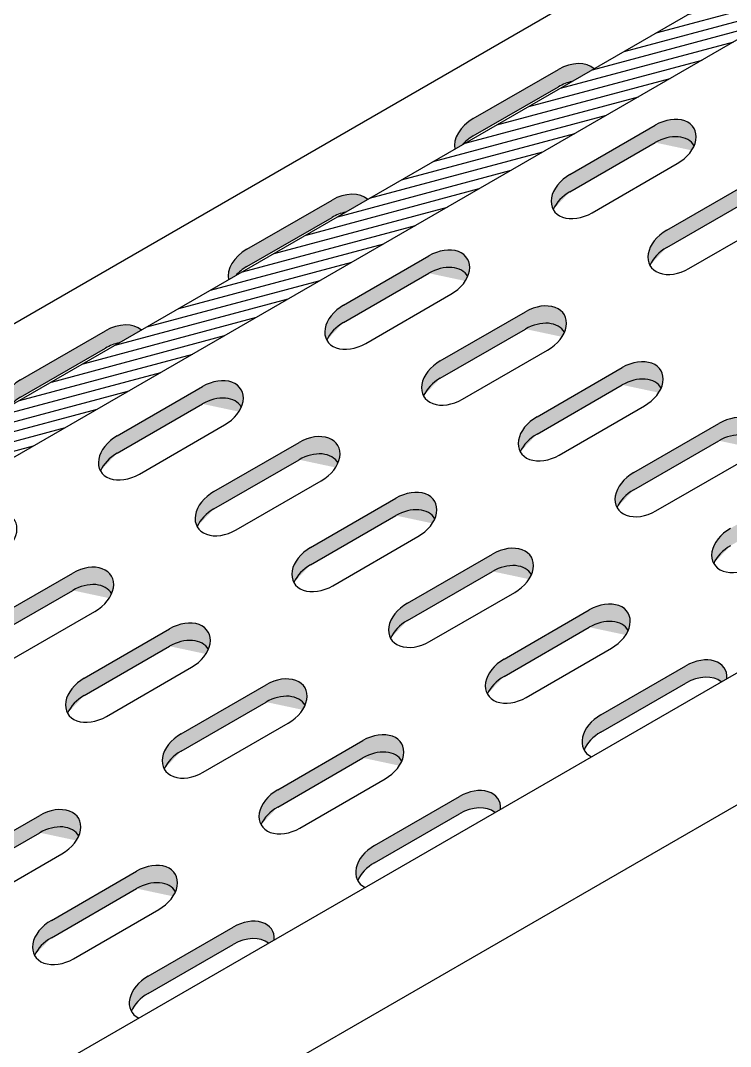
# Model space of a CAD drawing. Header units: millimetres. Extents: x 73539 to 164333, y 19300 to 40000.
# Drawn here: x 124421 to 125606, y 32469 to 34182 of the extents above; entities that cross this region are included whole.
import ezdxf

# ---------------------------------------------------------------- set-up
doc = ezdxf.new("R2010")
doc.units = ezdxf.units.MM

msp = doc.modelspace()

# ---------------------------------------------------------------- hatches: boundary and pattern name
h = msp.add_hatch()
h.set_pattern_fill('ANSI31', color=250, scale=5, angle=330, style=0)
h.set_pattern_definition([(15, (61424.906, -1722.277), (-4.1087523, 15.3340725), [])])
edge = h.paths.add_edge_path()
edge.add_ellipse((127837.2, 35476.5), major_axis=(-19.4, 33.6), ratio=0.56561, start_angle=180, end_angle=360)
edge.add_line((127817.9, 35510), (118959.2, 30395.5))
edge.add_ellipse((118966.4, 30354.9), major_axis=(-23, 39.9), ratio=0.56561, start_angle=212.6369, end_angle=327.3631, ccw=False)
edge.add_line((119000.8, 30330), (127856.6, 35442.9))
h = msp.add_hatch(color=250)
h.dxf.hatch_style = 1
h.paths.add_polyline_path([(125340.8, 34079.9), (125378.1, 34101.5), (125378, 34101.6), (125376.9, 34102.5), (125375.8, 34103.3), (125374.7, 34104.1), (125373.4, 34104.9), (125372.2, 34105.6), (125370.9, 34106.2), (125369.5, 34106.8), (125368.1, 34107.4), (125366.7, 34107.9), (125365.2, 34108.3), (125363.7, 34108.7), (125362.1, 34109.1), (125360.6, 34109.4), (125359, 34109.6), (125357.3, 34109.8), (125355.6, 34109.9), (125353.9, 34110), (125352.2, 34110), (125350.5, 34110), (125348.7, 34109.9), (125347, 34109.7), (125345.2, 34109.5), (125343.4, 34109.3), (125341.6, 34109), (125339.8, 34108.6), (125338, 34108.2), (125336.2, 34107.7), (125334.4, 34107.2), (125332.5, 34106.6), (125330.7, 34106), (125328.9, 34105.3), (125327.2, 34104.6), (125325.4, 34103.8), (125323.6, 34103), (125321.9, 34102.1), (125320.2, 34101.2), (125318.5, 34100.3), (125176.4, 34018.2), (125175.3, 34017.6), (125174.1, 34016.9), (125173, 34016.2), (125171.9, 34015.5), (125170.9, 34014.7), (125169.8, 34014), (125168.8, 34013.2), (125167.7, 34012.4), (125166.7, 34011.6), (125165.7, 34010.8), (125164.7, 34010), (125163.8, 34009.1), (125162.8, 34008.3), (125161.9, 34007.4), (125161, 34006.5), (125160.1, 34005.6), (125159.2, 34004.7), (125158.4, 34003.8), (125157.6, 34002.8), (125156.8, 34001.9), (125156, 34001), (125155.2, 34000), (125154.5, 33999), (125153.8, 33998.1), (125153.1, 33997.1), (125152.4, 33996.1), (125151.8, 33995.1), (125151.2, 33994.1), (125150.6, 33993.1), (125150.1, 33992.1), (125149.6, 33991.1), (125149.1, 33990), (125148.6, 33989), (125148.1, 33988), (125147.7, 33987), (125147.3, 33986), (125147, 33984.9), (125146.6, 33983.9), (125146.3, 33982.9), (125146.1, 33981.9), (125145.8, 33980.9), (125145.6, 33979.9), (125145.4, 33978.9), (125145.3, 33977.9), (125145.1, 33976.9), (125145, 33975.9), (125145, 33974.9), (125144.9, 33973.9), (125144.9, 33972.9), (125144.9, 33972), (125145, 33971), (125145.1, 33970.1), (125145.2, 33969.1), (125145.3, 33968.2), (125145.5, 33967.3), (125145.5, 33967.2), (125157.8, 33974.3), (125158.1, 33974.6), (125158.5, 33975.1), (125159, 33975.6), (125159.4, 33976), (125159.9, 33976.5), (125160.3, 33977), (125160.8, 33977.5), (125161.3, 33977.9), (125161.8, 33978.4), (125162.2, 33978.9), (125162.7, 33979.3), (125163.2, 33979.8), (125163.7, 33980.2), (125164.2, 33980.7), (125164.7, 33981.1), (125165.2, 33981.5), (125165.8, 33982), (125166.3, 33982.4), (125166.8, 33982.8), (125167.3, 33983.2), (125167.9, 33983.7), (125168.4, 33984.1), (125169, 33984.5), (125169.5, 33984.9), (125170.1, 33985.3), (125170.6, 33985.7), (125171.2, 33986.1), (125171.7, 33986.5), (125172.3, 33986.8), (125172.9, 33987.2), (125173.5, 33987.6), (125174, 33988), (125174.6, 33988.3), (125175.2, 33988.7), (125175.8, 33989), (125176.4, 33989.4), (125318.5, 34071.4), (125319.6, 34072.1), (125320.8, 34072.7), (125322, 34073.3), (125323.1, 34073.9), (125324.3, 34074.5), (125325.5, 34075), (125326.7, 34075.5), (125327.9, 34076), (125329.1, 34076.5), (125330.4, 34077), (125331.6, 34077.4), (125332.8, 34077.8), (125334, 34078.2), (125335.3, 34078.6), (125336.5, 34078.9), (125337.7, 34079.2), (125339, 34079.5), (125340.2, 34079.8)])
h = msp.add_hatch(color=250)
h.dxf.hatch_style = 1
edge = h.paths.add_edge_path()
edge.add_ellipse((125498.4, 33946.2), major_axis=(-46.4, -26.8), ratio=0.689985, start_angle=179.6182, end_angle=270, ccw=False)
edge.add_ellipse((125498.4, 33975.1), major_axis=(-46.4, -26.8), ratio=0.689985, start_angle=136.9407, end_angle=270)
edge.add_line((125479.9, 34007.1), (125337.8, 33925.1))
edge.add_ellipse((125356.3, 33893), major_axis=(-46.4, -26.8), ratio=0.689985, start_angle=270, end_angle=359.6182)
edge.add_ellipse((125356.3, 33864.2), major_axis=(-46.4, -26.8), ratio=0.689985, start_angle=270, end_angle=316.9407, ccw=False)
edge.add_line((125337.8, 33896.2), (125479.9, 33978.2))
h = msp.add_hatch(color=250)
h.dxf.hatch_style = 1
edge = h.paths.add_edge_path()
edge.add_ellipse((125659.8, 33853), major_axis=(-46.4, -26.8), ratio=0.689985, start_angle=179.6182, end_angle=270, ccw=False)
edge.add_ellipse((125659.8, 33881.9), major_axis=(-46.4, -26.8), ratio=0.689985, start_angle=136.9407, end_angle=270)
edge.add_line((125641.3, 33913.9), (125499.2, 33831.9))
edge.add_ellipse((125517.7, 33799.8), major_axis=(-46.4, -26.8), ratio=0.689985, start_angle=270, end_angle=359.6182)
edge.add_ellipse((125517.7, 33771), major_axis=(-46.4, -26.8), ratio=0.689985, start_angle=270, end_angle=316.9407, ccw=False)
edge.add_line((125499.2, 33803), (125641.3, 33885))
h = msp.add_hatch(color=250)
h.dxf.hatch_style = 1
h.paths.add_polyline_path([(124963.1, 33861.8), (125000.4, 33883.4), (125000.2, 33883.5), (124999.2, 33884.4), (124998, 33885.2), (124996.9, 33886), (124995.7, 33886.8), (124994.4, 33887.5), (124993.1, 33888.1), (124991.7, 33888.7), (124990.3, 33889.3), (124988.9, 33889.8), (124987.4, 33890.2), (124985.9, 33890.6), (124984.4, 33891), (124982.8, 33891.3), (124981.2, 33891.5), (124979.5, 33891.7), (124977.9, 33891.8), (124976.2, 33891.9), (124974.5, 33891.9), (124972.7, 33891.9), (124971, 33891.8), (124969.2, 33891.6), (124967.4, 33891.4), (124965.6, 33891.2), (124963.8, 33890.8), (124962, 33890.5), (124960.2, 33890.1), (124958.4, 33889.6), (124956.6, 33889.1), (124954.8, 33888.5), (124953, 33887.9), (124951.2, 33887.2), (124949.4, 33886.5), (124947.6, 33885.7), (124945.9, 33884.9), (124944.1, 33884), (124942.4, 33883.1), (124940.7, 33882.2), (124798.6, 33800.1), (124797.5, 33799.5), (124796.4, 33798.8), (124795.3, 33798.1), (124794.2, 33797.4), (124793.1, 33796.6), (124792, 33795.9), (124791, 33795.1), (124789.9, 33794.3), (124788.9, 33793.5), (124787.9, 33792.7), (124786.9, 33791.9), (124786, 33791), (124785, 33790.2), (124784.1, 33789.3), (124783.2, 33788.4), (124782.3, 33787.5), (124781.5, 33786.6), (124780.6, 33785.7), (124779.8, 33784.7), (124779, 33783.8), (124778.2, 33782.8), (124777.5, 33781.9), (124776.7, 33780.9), (124776, 33779.9), (124775.3, 33779), (124774.7, 33778), (124774, 33777), (124773.4, 33776), (124772.9, 33775), (124772.3, 33774), (124771.8, 33773), (124771.3, 33771.9), (124770.8, 33770.9), (124770.4, 33769.9), (124769.9, 33768.9), (124769.6, 33767.9), (124769.2, 33766.8), (124768.9, 33765.8), (124768.6, 33764.8), (124768.3, 33763.8), (124768, 33762.8), (124767.8, 33761.8), (124767.6, 33760.8), (124767.5, 33759.8), (124767.4, 33758.8), (124767.3, 33757.8), (124767.2, 33756.8), (124767.2, 33755.8), (124767.1, 33754.8), (124767.2, 33753.9), (124767.2, 33752.9), (124767.3, 33752), (124767.4, 33751), (124767.6, 33750.1), (124767.7, 33749.2), (124767.7, 33749.1), (124780, 33756.2), (124780.3, 33756.5), (124780.8, 33757), (124781.2, 33757.5), (124781.7, 33757.9), (124782.1, 33758.4), (124782.6, 33758.9), (124783, 33759.4), (124783.5, 33759.8), (124784, 33760.3), (124784.5, 33760.7), (124785, 33761.2), (124785.4, 33761.7), (124785.9, 33762.1), (124786.4, 33762.6), (124786.9, 33763), (124787.5, 33763.4), (124788, 33763.9), (124788.5, 33764.3), (124789, 33764.7), (124789.6, 33765.1), (124790.1, 33765.6), (124790.6, 33766), (124791.2, 33766.4), (124791.7, 33766.8), (124792.3, 33767.2), (124792.8, 33767.6), (124793.4, 33768), (124794, 33768.4), (124794.5, 33768.7), (124795.1, 33769.1), (124795.7, 33769.5), (124796.3, 33769.8), (124796.8, 33770.2), (124797.4, 33770.6), (124798, 33770.9), (124798.6, 33771.3), (124940.7, 33853.3), (124941.9, 33853.9), (124943, 33854.6), (124944.2, 33855.2), (124945.4, 33855.8), (124946.6, 33856.4), (124947.8, 33856.9), (124949, 33857.4), (124950.2, 33857.9), (124951.4, 33858.4), (124952.6, 33858.9), (124953.8, 33859.3), (124955, 33859.7), (124956.3, 33860.1), (124957.5, 33860.5), (124958.7, 33860.8), (124960, 33861.1), (124961.2, 33861.4), (124962.4, 33861.7)])
h = msp.add_hatch(color=250)
h.dxf.hatch_style = 1
edge = h.paths.add_edge_path()
edge.add_ellipse((125120.6, 33728.1), major_axis=(-46.4, -26.8), ratio=0.689985, start_angle=179.6182, end_angle=270, ccw=False)
edge.add_ellipse((125120.6, 33757), major_axis=(-46.4, -26.8), ratio=0.689985, start_angle=136.9407, end_angle=270)
edge.add_line((125102.1, 33789), (124960, 33706.9))
edge.add_ellipse((124978.5, 33674.9), major_axis=(-46.4, -26.8), ratio=0.689985, start_angle=270, end_angle=359.6182)
edge.add_ellipse((124978.5, 33646.1), major_axis=(-46.4, -26.8), ratio=0.689985, start_angle=270, end_angle=316.9407, ccw=False)
edge.add_line((124960, 33678.1), (125102.1, 33760.1))
h = msp.add_hatch(color=250)
h.dxf.hatch_style = 1
edge = h.paths.add_edge_path()
edge.add_ellipse((125282, 33634.9), major_axis=(-46.4, -26.8), ratio=0.689985, start_angle=179.6182, end_angle=270, ccw=False)
edge.add_ellipse((125282, 33663.8), major_axis=(-46.4, -26.8), ratio=0.689985, start_angle=136.9407, end_angle=270)
edge.add_line((125263.5, 33695.8), (125121.4, 33613.8))
edge.add_ellipse((125139.9, 33581.7), major_axis=(-46.4, -26.8), ratio=0.689985, start_angle=270, end_angle=359.6182)
edge.add_ellipse((125139.9, 33552.9), major_axis=(-46.4, -26.8), ratio=0.689985, start_angle=270, end_angle=316.9407, ccw=False)
edge.add_line((125121.4, 33584.9), (125263.5, 33666.9))
h = msp.add_hatch(color=250)
h.dxf.hatch_style = 1
h.paths.add_polyline_path([(124585.3, 33643.7), (124622.6, 33665.3), (124622.4, 33665.4), (124621.4, 33666.3), (124620.3, 33667.1), (124619.1, 33667.9), (124617.9, 33668.7), (124616.6, 33669.4), (124615.3, 33670), (124614, 33670.6), (124612.6, 33671.2), (124611.1, 33671.7), (124609.7, 33672.1), (124608.1, 33672.5), (124606.6, 33672.9), (124605, 33673.2), (124603.4, 33673.4), (124601.8, 33673.6), (124600.1, 33673.7), (124598.4, 33673.8), (124596.7, 33673.8), (124594.9, 33673.8), (124593.2, 33673.7), (124591.4, 33673.5), (124589.6, 33673.3), (124587.8, 33673), (124586, 33672.7), (124584.2, 33672.4), (124582.4, 33672), (124580.6, 33671.5), (124578.8, 33671), (124577, 33670.4), (124575.2, 33669.8), (124573.4, 33669.1), (124571.6, 33668.4), (124569.8, 33667.6), (124568.1, 33666.8), (124566.3, 33665.9), (124564.6, 33665), (124562.9, 33664.1), (124420.8, 33582), (124419.7, 33581.4), (124418.6, 33580.7), (124417.5, 33580), (124416.4, 33579.2), (124415.3, 33578.5), (124414.3, 33577.8), (124413.2, 33577), (124412.2, 33576.2), (124411.2, 33575.4), (124410.2, 33574.6), (124409.2, 33573.8), (124408.2, 33572.9), (124407.3, 33572), (124406.3, 33571.2), (124405.4, 33570.3), (124404.5, 33569.4), (124403.7, 33568.5), (124402.8, 33567.6), (124402, 33566.6), (124401.2, 33565.7), (124400.4, 33564.7), (124399.7, 33563.8), (124398.9, 33562.8), (124398.2, 33561.8), (124397.6, 33560.9), (124396.9, 33559.9), (124396.3, 33558.9), (124395.7, 33557.9), (124395.1, 33556.9), (124394.5, 33555.9), (124394, 33554.8), (124393.5, 33553.8), (124393, 33552.8), (124392.6, 33551.8), (124392.2, 33550.8), (124391.8, 33549.8), (124391.4, 33548.7), (124391.1, 33547.7), (124390.8, 33546.7), (124390.5, 33545.7), (124390.3, 33544.7), (124390, 33543.7), (124389.9, 33542.6), (124389.7, 33541.6), (124389.6, 33540.6), (124389.5, 33539.7), (124389.4, 33538.7), (124389.4, 33537.7), (124389.4, 33536.7), (124389.4, 33535.8), (124389.4, 33534.8), (124389.5, 33533.9), (124389.6, 33532.9), (124389.8, 33532), (124389.9, 33531.1), (124390, 33531), (124402.3, 33538.1), (124402.6, 33538.4), (124403, 33538.9), (124403.4, 33539.3), (124403.9, 33539.8), (124404.3, 33540.3), (124404.8, 33540.8), (124405.3, 33541.2), (124405.7, 33541.7), (124406.2, 33542.2), (124406.7, 33542.6), (124407.2, 33543.1), (124407.7, 33543.5), (124408.2, 33544), (124408.7, 33544.4), (124409.2, 33544.9), (124409.7, 33545.3), (124410.2, 33545.8), (124410.7, 33546.2), (124411.3, 33546.6), (124411.8, 33547), (124412.3, 33547.4), (124412.9, 33547.9), (124413.4, 33548.3), (124414, 33548.7), (124414.5, 33549.1), (124415.1, 33549.5), (124415.6, 33549.9), (124416.2, 33550.2), (124416.8, 33550.6), (124417.3, 33551), (124417.9, 33551.4), (124418.5, 33551.7), (124419.1, 33552.1), (124419.7, 33552.5), (124420.2, 33552.8), (124420.8, 33553.2), (124562.9, 33635.2), (124564.1, 33635.8), (124565.2, 33636.5), (124566.4, 33637.1), (124567.6, 33637.7), (124568.8, 33638.2), (124570, 33638.8), (124571.2, 33639.3), (124572.4, 33639.8), (124573.6, 33640.3), (124574.8, 33640.8), (124576, 33641.2), (124577.3, 33641.6), (124578.5, 33642), (124579.7, 33642.4), (124581, 33642.7), (124582.2, 33643), (124583.4, 33643.3), (124584.6, 33643.6)])
h = msp.add_hatch(color=250)
h.dxf.hatch_style = 1
edge = h.paths.add_edge_path()
edge.add_ellipse((125443.4, 33541.7), major_axis=(-46.4, -26.8), ratio=0.689985, start_angle=179.6182, end_angle=270, ccw=False)
edge.add_ellipse((125443.4, 33570.6), major_axis=(-46.4, -26.8), ratio=0.689985, start_angle=136.9407, end_angle=270)
edge.add_line((125424.9, 33602.6), (125282.8, 33520.6))
edge.add_ellipse((125301.3, 33488.6), major_axis=(-46.4, -26.8), ratio=0.689985, start_angle=270, end_angle=359.6182)
edge.add_ellipse((125301.3, 33459.7), major_axis=(-46.4, -26.8), ratio=0.689985, start_angle=270, end_angle=316.9407, ccw=False)
edge.add_line((125282.8, 33491.7), (125424.9, 33573.7))
h = msp.add_hatch(color=250)
h.dxf.hatch_style = 1
edge = h.paths.add_edge_path()
edge.add_ellipse((124742.8, 33510), major_axis=(-46.4, -26.8), ratio=0.689985, start_angle=179.6182, end_angle=270, ccw=False)
edge.add_ellipse((124742.8, 33538.9), major_axis=(-46.4, -26.8), ratio=0.689985, start_angle=136.9407, end_angle=270)
edge.add_line((124724.3, 33570.9), (124582.2, 33488.8))
edge.add_ellipse((124600.7, 33456.8), major_axis=(-46.4, -26.8), ratio=0.689985, start_angle=270, end_angle=359.6182)
edge.add_ellipse((124600.7, 33427.9), major_axis=(-46.4, -26.8), ratio=0.689985, start_angle=270, end_angle=316.9407, ccw=False)
edge.add_line((124582.2, 33460), (124724.3, 33542))
h = msp.add_hatch(color=250)
h.dxf.hatch_style = 1
edge = h.paths.add_edge_path()
edge.add_ellipse((125604.8, 33448.5), major_axis=(-46.4, -26.8), ratio=0.689985, start_angle=179.6182, end_angle=270, ccw=False)
edge.add_ellipse((125604.8, 33477.4), major_axis=(-46.4, -26.8), ratio=0.689985, start_angle=136.9407, end_angle=270)
edge.add_line((125586.3, 33509.4), (125444.2, 33427.4))
edge.add_ellipse((125462.7, 33395.4), major_axis=(-46.4, -26.8), ratio=0.689985, start_angle=270, end_angle=359.6182)
edge.add_ellipse((125462.7, 33366.5), major_axis=(-46.4, -26.8), ratio=0.689985, start_angle=270, end_angle=316.9407, ccw=False)
edge.add_line((125444.2, 33398.5), (125586.3, 33480.6))
h = msp.add_hatch(color=250)
h.dxf.hatch_style = 1
edge = h.paths.add_edge_path()
edge.add_ellipse((124904.2, 33416.8), major_axis=(-46.4, -26.8), ratio=0.689985, start_angle=179.6182, end_angle=270, ccw=False)
edge.add_ellipse((124904.2, 33445.7), major_axis=(-46.4, -26.8), ratio=0.689985, start_angle=136.9407, end_angle=270)
edge.add_line((124885.7, 33477.7), (124743.6, 33395.6))
edge.add_ellipse((124762.1, 33363.6), major_axis=(-46.4, -26.8), ratio=0.689985, start_angle=270, end_angle=359.6182)
edge.add_ellipse((124762.1, 33334.8), major_axis=(-46.4, -26.8), ratio=0.689985, start_angle=270, end_angle=316.9407, ccw=False)
edge.add_line((124743.6, 33366.8), (124885.7, 33448.8))
h = msp.add_hatch(color=250)
h.dxf.hatch_style = 1
edge = h.paths.add_edge_path()
edge.add_ellipse((125766.2, 33355.4), major_axis=(-46.4, -26.8), ratio=0.689985, start_angle=179.6182, end_angle=270, ccw=False)
edge.add_ellipse((125766.2, 33384.2), major_axis=(-46.4, -26.8), ratio=0.689985, start_angle=136.9407, end_angle=270)
edge.add_line((125747.7, 33416.2), (125605.6, 33334.2))
edge.add_ellipse((125624.1, 33302.2), major_axis=(-46.4, -26.8), ratio=0.689985, start_angle=270, end_angle=359.6182)
edge.add_ellipse((125624.1, 33273.3), major_axis=(-46.4, -26.8), ratio=0.689985, start_angle=270, end_angle=316.9407, ccw=False)
edge.add_line((125605.6, 33305.3), (125747.7, 33387.4))
h = msp.add_hatch(color=250)
h.dxf.hatch_style = 1
edge = h.paths.add_edge_path()
edge.add_ellipse((125065.6, 33323.6), major_axis=(-46.4, -26.8), ratio=0.689985, start_angle=179.6182, end_angle=270, ccw=False)
edge.add_ellipse((125065.6, 33352.5), major_axis=(-46.4, -26.8), ratio=0.689985, start_angle=136.9407, end_angle=270)
edge.add_line((125047.1, 33384.5), (124905, 33302.5))
edge.add_ellipse((124923.5, 33270.4), major_axis=(-46.4, -26.8), ratio=0.689985, start_angle=270, end_angle=359.6182)
edge.add_ellipse((124923.5, 33241.6), major_axis=(-46.4, -26.8), ratio=0.689985, start_angle=270, end_angle=316.9407, ccw=False)
edge.add_line((124905, 33273.6), (125047.1, 33355.6))
h = msp.add_hatch(color=250)
h.dxf.hatch_style = 1
edge = h.paths.add_edge_path()
edge.add_ellipse((125227, 33230.4), major_axis=(-46.4, -26.8), ratio=0.689985, start_angle=179.6182, end_angle=270, ccw=False)
edge.add_ellipse((125227, 33259.3), major_axis=(-46.4, -26.8), ratio=0.689985, start_angle=136.9407, end_angle=270)
edge.add_line((125208.5, 33291.3), (125066.4, 33209.3))
edge.add_ellipse((125084.9, 33177.3), major_axis=(-46.4, -26.8), ratio=0.689985, start_angle=270, end_angle=359.6182)
edge.add_ellipse((125084.9, 33148.4), major_axis=(-46.4, -26.8), ratio=0.689985, start_angle=270, end_angle=316.9407, ccw=False)
edge.add_line((125066.4, 33180.4), (125208.5, 33262.5))
h = msp.add_hatch(color=250)
h.dxf.hatch_style = 1
edge = h.paths.add_edge_path()
edge.add_ellipse((124526.4, 33198.7), major_axis=(-46.4, -26.8), ratio=0.689985, start_angle=179.6182, end_angle=270, ccw=False)
edge.add_ellipse((124526.4, 33227.6), major_axis=(-46.4, -26.8), ratio=0.689985, start_angle=136.9407, end_angle=270)
edge.add_line((124508, 33259.6), (124365.9, 33177.5))
edge.add_ellipse((124384.4, 33145.5), major_axis=(-46.4, -26.8), ratio=0.689985, start_angle=270, end_angle=359.6182)
edge.add_ellipse((124384.4, 33116.7), major_axis=(-46.4, -26.8), ratio=0.689985, start_angle=270, end_angle=316.9407, ccw=False)
edge.add_line((124365.9, 33148.7), (124508, 33230.7))
h = msp.add_hatch(color=250)
h.dxf.hatch_style = 1
edge = h.paths.add_edge_path()
edge.add_ellipse((125388.4, 33137.2), major_axis=(-46.4, -26.8), ratio=0.689985, start_angle=179.6182, end_angle=270, ccw=False)
edge.add_ellipse((125388.4, 33166.1), major_axis=(-46.4, -26.8), ratio=0.689985, start_angle=136.9407, end_angle=270)
edge.add_line((125369.9, 33198.1), (125227.8, 33116.1))
edge.add_ellipse((125246.3, 33084.1), major_axis=(-46.4, -26.8), ratio=0.689985, start_angle=270, end_angle=359.6182)
edge.add_ellipse((125246.3, 33055.2), major_axis=(-46.4, -26.8), ratio=0.689985, start_angle=270, end_angle=316.9407, ccw=False)
edge.add_line((125227.8, 33087.2), (125369.9, 33169.3))
h = msp.add_hatch(color=250)
h.dxf.hatch_style = 1
edge = h.paths.add_edge_path()
edge.add_ellipse((124687.8, 33105.5), major_axis=(-46.4, -26.8), ratio=0.689985, start_angle=179.6182, end_angle=270, ccw=False)
edge.add_ellipse((124687.8, 33134.4), major_axis=(-46.4, -26.8), ratio=0.689985, start_angle=136.9407, end_angle=270)
edge.add_line((124669.4, 33166.4), (124527.3, 33084.4))
edge.add_ellipse((124545.8, 33052.3), major_axis=(-46.4, -26.8), ratio=0.689985, start_angle=270, end_angle=359.6182)
edge.add_ellipse((124545.8, 33023.5), major_axis=(-46.4, -26.8), ratio=0.689985, start_angle=270, end_angle=316.9407, ccw=False)
edge.add_line((124527.3, 33055.5), (124669.4, 33137.5))
h = msp.add_hatch(color=250)
h.dxf.hatch_style = 1
h.paths.add_polyline_path([(125590.1, 33078.1), (125599.7, 33083.6), (125599.7, 33084.1), (125599.8, 33085.6), (125599.8, 33087), (125599.7, 33088.4), (125599.5, 33089.8), (125599.3, 33091.2), (125599, 33092.6), (125598.7, 33093.9), (125598.3, 33095.2), (125597.8, 33096.4), (125597.3, 33097.7), (125596.7, 33098.9), (125596, 33100.1), (125595.3, 33101.2), (125594.5, 33102.3), (125593.7, 33103.3), (125592.8, 33104.4), (125591.9, 33105.3), (125590.8, 33106.3), (125589.8, 33107.2), (125588.7, 33108), (125587.5, 33108.8), (125586.3, 33109.6), (125585, 33110.3), (125583.7, 33110.9), (125582.4, 33111.5), (125581, 33112.1), (125579.5, 33112.6), (125578.1, 33113), (125576.5, 33113.4), (125575, 33113.8), (125573.4, 33114.1), (125571.8, 33114.3), (125570.2, 33114.5), (125568.5, 33114.6), (125566.8, 33114.7), (125565.1, 33114.7), (125563.3, 33114.6), (125561.6, 33114.6), (125559.8, 33114.4), (125558, 33114.2), (125556.2, 33113.9), (125554.4, 33113.6), (125552.6, 33113.3), (125550.8, 33112.8), (125549, 33112.4), (125547.2, 33111.9), (125545.4, 33111.3), (125543.6, 33110.7), (125541.8, 33110), (125540, 33109.3), (125538.2, 33108.5), (125536.5, 33107.7), (125534.7, 33106.8), (125533, 33105.9), (125531.3, 33105), (125389.2, 33022.9), (125388.1, 33022.2), (125387, 33021.6), (125385.9, 33020.9), (125384.8, 33020.1), (125383.7, 33019.4), (125382.7, 33018.7), (125381.6, 33017.9), (125380.6, 33017.1), (125379.6, 33016.3), (125378.6, 33015.5), (125377.6, 33014.6), (125376.6, 33013.8), (125375.7, 33012.9), (125374.7, 33012.1), (125373.8, 33011.2), (125372.9, 33010.3), (125372.1, 33009.4), (125371.2, 33008.5), (125370.4, 33007.5), (125369.6, 33006.6), (125368.8, 33005.6), (125368.1, 33004.7), (125367.3, 33003.7), (125366.6, 33002.7), (125366, 33001.7), (125365.3, 33000.8), (125364.7, 32999.8), (125364.1, 32998.8), (125363.5, 32997.8), (125362.9, 32996.8), (125362.4, 32995.7), (125361.9, 32994.7), (125361.4, 32993.7), (125361, 32992.7), (125360.6, 32991.7), (125360.2, 32990.6), (125359.8, 32989.6), (125359.5, 32988.6), (125359.2, 32987.6), (125358.9, 32986.6), (125358.7, 32985.6), (125358.4, 32984.5), (125358.3, 32983.5), (125358.1, 32982.5), (125358, 32981.5), (125357.9, 32980.6), (125357.8, 32979.6), (125357.8, 32978.6), (125357.8, 32977.6), (125357.8, 32976.7), (125357.8, 32975.7), (125357.9, 32974.8), (125358, 32973.8), (125358.2, 32972.9), (125358.3, 32972), (125358.5, 32971.1), (125358.8, 32970.2), (125359, 32969.3), (125359.3, 32968.4), (125359.6, 32967.6), (125360, 32966.7), (125360.4, 32965.9), (125360.8, 32965.1), (125361.2, 32964.3), (125361.4, 32964.8), (125361.7, 32965.4), (125361.9, 32965.9), (125362.2, 32966.4), (125362.5, 32967), (125362.7, 32967.5), (125363, 32968), (125363.3, 32968.6), (125363.6, 32969.1), (125363.9, 32969.6), (125364.2, 32970.1), (125364.5, 32970.7), (125364.8, 32971.2), (125365.2, 32971.7), (125365.5, 32972.2), (125365.9, 32972.7), (125366.2, 32973.3), (125366.6, 32973.8), (125366.9, 32974.3), (125367.3, 32974.8), (125367.7, 32975.3), (125368.1, 32975.8), (125368.5, 32976.3), (125368.9, 32976.8), (125369.3, 32977.3), (125369.7, 32977.8), (125370.1, 32978.3), (125370.5, 32978.8), (125371, 32979.3), (125371.4, 32979.8), (125371.8, 32980.2), (125372.3, 32980.7), (125372.7, 32981.2), (125373.2, 32981.7), (125373.7, 32982.1), (125374.1, 32982.6), (125374.6, 32983.1), (125375.1, 32983.5), (125375.6, 32984), (125376.1, 32984.4), (125376.6, 32984.9), (125377.1, 32985.3), (125377.6, 32985.8), (125378.1, 32986.2), (125378.6, 32986.6), (125379.1, 32987.1), (125379.7, 32987.5), (125380.2, 32987.9), (125380.7, 32988.3), (125381.3, 32988.8), (125381.8, 32989.2), (125382.4, 32989.6), (125382.9, 32990), (125383.5, 32990.4), (125384, 32990.8), (125384.6, 32991.1), (125385.2, 32991.5), (125385.7, 32991.9), (125386.3, 32992.3), (125386.9, 32992.6), (125387.5, 32993), (125388.1, 32993.3), (125388.6, 32993.7), (125389.2, 32994), (125531.3, 33076.1), (125532.5, 33076.7), (125533.6, 33077.4), (125534.8, 33078), (125536, 33078.6), (125537.2, 33079.1), (125538.4, 33079.7), (125539.6, 33080.2), (125540.8, 33080.7), (125542, 33081.2), (125543.2, 33081.7), (125544.4, 33082.1), (125545.7, 33082.5), (125546.9, 33082.9), (125548.1, 33083.3), (125549.4, 33083.6), (125550.6, 33083.9), (125551.8, 33084.2), (125553, 33084.5), (125554.3, 33084.7), (125555.5, 33085), (125556.7, 33085.1), (125557.9, 33085.3), (125559.2, 33085.5), (125560.4, 33085.6), (125561.6, 33085.7), (125562.8, 33085.8), (125563.9, 33085.8), (125565.1, 33085.8), (125566.3, 33085.8), (125567.4, 33085.8), (125568.6, 33085.7), (125569.7, 33085.6), (125570.8, 33085.5), (125572, 33085.4), (125573.1, 33085.2), (125574.1, 33085.1), (125575.2, 33084.9), (125576.3, 33084.6), (125577.3, 33084.4), (125578.3, 33084.1), (125579.3, 33083.8), (125580.3, 33083.4), (125581.3, 33083.1), (125582.2, 33082.7), (125583.1, 33082.3), (125584, 33081.9), (125584.9, 33081.4), (125585.8, 33081), (125586.6, 33080.5), (125587.5, 33080), (125588.3, 33079.4), (125589, 33078.9), (125589.8, 33078.3)])
h = msp.add_hatch(color=250)
h.dxf.hatch_style = 1
edge = h.paths.add_edge_path()
edge.add_ellipse((124849.2, 33012.3), major_axis=(-46.4, -26.8), ratio=0.689985, start_angle=179.6182, end_angle=270, ccw=False)
edge.add_ellipse((124849.2, 33041.2), major_axis=(-46.4, -26.8), ratio=0.689985, start_angle=136.9407, end_angle=270)
edge.add_line((124830.8, 33073.2), (124688.7, 32991.2))
edge.add_ellipse((124707.2, 32959.1), major_axis=(-46.4, -26.8), ratio=0.689985, start_angle=270, end_angle=359.6182)
edge.add_ellipse((124707.2, 32930.3), major_axis=(-46.4, -26.8), ratio=0.689985, start_angle=270, end_angle=316.9407, ccw=False)
edge.add_line((124688.7, 32962.3), (124830.8, 33044.3))
h = msp.add_hatch(color=250)
h.dxf.hatch_style = 1
edge = h.paths.add_edge_path()
edge.add_ellipse((125010.6, 32919.1), major_axis=(-46.4, -26.8), ratio=0.689985, start_angle=179.6182, end_angle=270, ccw=False)
edge.add_ellipse((125010.6, 32948), major_axis=(-46.4, -26.8), ratio=0.689985, start_angle=136.9407, end_angle=270)
edge.add_line((124992.2, 32980), (124850.1, 32898))
edge.add_ellipse((124868.6, 32866), major_axis=(-46.4, -26.8), ratio=0.689985, start_angle=270, end_angle=359.6182)
edge.add_ellipse((124868.6, 32837.1), major_axis=(-46.4, -26.8), ratio=0.689985, start_angle=270, end_angle=316.9407, ccw=False)
edge.add_line((124850.1, 32869.1), (124992.2, 32951.2))
h = msp.add_hatch(color=250)
h.dxf.hatch_style = 1
h.paths.add_polyline_path([(125212.3, 32860), (125221.9, 32865.5), (125222, 32866), (125222, 32867.5), (125222, 32868.9), (125221.9, 32870.3), (125221.8, 32871.7), (125221.5, 32873.1), (125221.3, 32874.5), (125220.9, 32875.8), (125220.5, 32877.1), (125220.1, 32878.3), (125219.5, 32879.6), (125218.9, 32880.8), (125218.3, 32882), (125217.5, 32883.1), (125216.8, 32884.2), (125215.9, 32885.2), (125215, 32886.3), (125214.1, 32887.2), (125213.1, 32888.2), (125212, 32889.1), (125210.9, 32889.9), (125209.7, 32890.7), (125208.5, 32891.5), (125207.3, 32892.2), (125205.9, 32892.8), (125204.6, 32893.4), (125203.2, 32894), (125201.8, 32894.5), (125200.3, 32894.9), (125198.8, 32895.3), (125197.2, 32895.7), (125195.6, 32895.9), (125194, 32896.2), (125192.4, 32896.4), (125190.7, 32896.5), (125189, 32896.6), (125187.3, 32896.6), (125185.6, 32896.5), (125183.8, 32896.4), (125182, 32896.3), (125180.3, 32896.1), (125178.5, 32895.8), (125176.7, 32895.5), (125174.9, 32895.2), (125173.1, 32894.7), (125171.2, 32894.3), (125169.4, 32893.7), (125167.6, 32893.2), (125165.8, 32892.5), (125164, 32891.9), (125162.2, 32891.2), (125160.5, 32890.4), (125158.7, 32889.6), (125157, 32888.7), (125155.3, 32887.8), (125153.6, 32886.8), (125011.5, 32804.8), (125010.3, 32804.1), (125009.2, 32803.5), (125008.1, 32802.8), (125007, 32802), (125005.9, 32801.3), (125004.9, 32800.5), (125003.8, 32799.8), (125002.8, 32799), (125001.8, 32798.2), (125000.8, 32797.4), (124999.8, 32796.5), (124998.8, 32795.7), (124997.9, 32794.8), (124997, 32794), (124996.1, 32793.1), (124995.2, 32792.2), (124994.3, 32791.3), (124993.5, 32790.3), (124992.6, 32789.4), (124991.8, 32788.5), (124991.1, 32787.5), (124990.3, 32786.6), (124989.6, 32785.6), (124988.9, 32784.6), (124988.2, 32783.6), (124987.5, 32782.6), (124986.9, 32781.7), (124986.3, 32780.7), (124985.7, 32779.7), (124985.2, 32778.6), (124984.6, 32777.6), (124984.1, 32776.6), (124983.7, 32775.6), (124983.2, 32774.6), (124982.8, 32773.6), (124982.4, 32772.5), (124982, 32771.5), (124981.7, 32770.5), (124981.4, 32769.5), (124981.1, 32768.5), (124980.9, 32767.5), (124980.7, 32766.4), (124980.5, 32765.4), (124980.3, 32764.4), (124980.2, 32763.4), (124980.1, 32762.4), (124980, 32761.5), (124980, 32760.5), (124980, 32759.5), (124980, 32758.5), (124980.1, 32757.6), (124980.1, 32756.6), (124980.3, 32755.7), (124980.4, 32754.8), (124980.6, 32753.9), (124980.8, 32753), (124981, 32752.1), (124981.3, 32751.2), (124981.5, 32750.3), (124981.9, 32749.5), (124982.2, 32748.6), (124982.6, 32747.8), (124983, 32747), (124983.4, 32746.2), (124983.7, 32746.7), (124983.9, 32747.3), (124984.2, 32747.8), (124984.4, 32748.3), (124984.7, 32748.9), (124985, 32749.4), (124985.2, 32749.9), (124985.5, 32750.4), (124985.8, 32751), (124986.1, 32751.5), (124986.4, 32752), (124986.7, 32752.6), (124987.1, 32753.1), (124987.4, 32753.6), (124987.7, 32754.1), (124988.1, 32754.6), (124988.4, 32755.1), (124988.8, 32755.7), (124989.2, 32756.2), (124989.5, 32756.7), (124989.9, 32757.2), (124990.3, 32757.7), (124990.7, 32758.2), (124991.1, 32758.7), (124991.5, 32759.2), (124991.9, 32759.7), (124992.3, 32760.2), (124992.8, 32760.7), (124993.2, 32761.2), (124993.6, 32761.7), (124994.1, 32762.1), (124994.5, 32762.6), (124995, 32763.1), (124995.4, 32763.6), (124995.9, 32764), (124996.4, 32764.5), (124996.8, 32765), (124997.3, 32765.4), (124997.8, 32765.9), (124998.3, 32766.3), (124998.8, 32766.8), (124999.3, 32767.2), (124999.8, 32767.7), (125000.3, 32768.1), (125000.8, 32768.5), (125001.4, 32769), (125001.9, 32769.4), (125002.4, 32769.8), (125002.9, 32770.2), (125003.5, 32770.6), (125004, 32771.1), (125004.6, 32771.5), (125005.1, 32771.9), (125005.7, 32772.3), (125006.3, 32772.6), (125006.8, 32773), (125007.4, 32773.4), (125008, 32773.8), (125008.5, 32774.2), (125009.1, 32774.5), (125009.7, 32774.9), (125010.3, 32775.2), (125010.9, 32775.6), (125011.5, 32775.9), (125153.6, 32858), (125154.7, 32858.6), (125155.9, 32859.3), (125157, 32859.9), (125158.2, 32860.5), (125159.4, 32861), (125160.6, 32861.6), (125161.8, 32862.1), (125163, 32862.6), (125164.2, 32863.1), (125165.4, 32863.5), (125166.7, 32864), (125167.9, 32864.4), (125169.1, 32864.8), (125170.3, 32865.2), (125171.6, 32865.5), (125172.8, 32865.8), (125174, 32866.1), (125175.3, 32866.4), (125176.5, 32866.6), (125177.7, 32866.8), (125178.9, 32867), (125180.2, 32867.2), (125181.4, 32867.4), (125182.6, 32867.5), (125183.8, 32867.6), (125185, 32867.6), (125186.2, 32867.7), (125187.3, 32867.7), (125188.5, 32867.7), (125189.7, 32867.7), (125190.8, 32867.6), (125191.9, 32867.5), (125193.1, 32867.4), (125194.2, 32867.3), (125195.3, 32867.1), (125196.4, 32867), (125197.4, 32866.7), (125198.5, 32866.5), (125199.5, 32866.3), (125200.5, 32866), (125201.5, 32865.7), (125202.5, 32865.3), (125203.5, 32865), (125204.4, 32864.6), (125205.4, 32864.2), (125206.3, 32863.8), (125207.2, 32863.3), (125208, 32862.9), (125208.9, 32862.4), (125209.7, 32861.9), (125210.5, 32861.3), (125211.3, 32860.8), (125212, 32860.2)])
h = msp.add_hatch(color=250)
h.dxf.hatch_style = 1
edge = h.paths.add_edge_path()
edge.add_ellipse((124471.5, 32794.2), major_axis=(-46.4, -26.8), ratio=0.689985, start_angle=179.6182, end_angle=270, ccw=False)
edge.add_ellipse((124471.5, 32823.1), major_axis=(-46.4, -26.8), ratio=0.689985, start_angle=136.9407, end_angle=270)
edge.add_line((124453, 32855.1), (124310.9, 32773.1))
edge.add_ellipse((124329.4, 32741), major_axis=(-46.4, -26.8), ratio=0.689985, start_angle=270, end_angle=359.6182)
edge.add_ellipse((124329.4, 32712.2), major_axis=(-46.4, -26.8), ratio=0.689985, start_angle=270, end_angle=316.9407, ccw=False)
edge.add_line((124310.9, 32744.2), (124453, 32826.2))
h = msp.add_hatch(color=250)
h.dxf.hatch_style = 1
edge = h.paths.add_edge_path()
edge.add_ellipse((124632.9, 32701), major_axis=(-46.4, -26.8), ratio=0.689985, start_angle=179.6182, end_angle=270, ccw=False)
edge.add_ellipse((124632.9, 32729.9), major_axis=(-46.4, -26.8), ratio=0.689985, start_angle=136.9407, end_angle=270)
edge.add_line((124614.4, 32761.9), (124472.3, 32679.9))
edge.add_ellipse((124490.8, 32647.9), major_axis=(-46.4, -26.8), ratio=0.689985, start_angle=270, end_angle=359.6182)
edge.add_ellipse((124490.8, 32619), major_axis=(-46.4, -26.8), ratio=0.689985, start_angle=270, end_angle=316.9407, ccw=False)
edge.add_line((124472.3, 32651), (124614.4, 32733.1))
h = msp.add_hatch(color=250)
h.dxf.hatch_style = 1
h.paths.add_polyline_path([(124834.5, 32641.9), (124844.1, 32647.4), (124844.2, 32647.9), (124844.2, 32649.4), (124844.2, 32650.8), (124844.1, 32652.2), (124844, 32653.6), (124843.8, 32655), (124843.5, 32656.3), (124843.2, 32657.7), (124842.7, 32659), (124842.3, 32660.2), (124841.7, 32661.5), (124841.1, 32662.7), (124840.5, 32663.8), (124839.8, 32665), (124839, 32666.1), (124838.2, 32667.1), (124837.3, 32668.1), (124836.3, 32669.1), (124835.3, 32670.1), (124834.2, 32670.9), (124833.1, 32671.8), (124832, 32672.6), (124830.7, 32673.3), (124829.5, 32674), (124828.2, 32674.7), (124826.8, 32675.3), (124825.4, 32675.9), (124824, 32676.4), (124822.5, 32676.8), (124821, 32677.2), (124819.4, 32677.5), (124817.9, 32677.8), (124816.3, 32678.1), (124814.6, 32678.3), (124812.9, 32678.4), (124811.2, 32678.4), (124809.5, 32678.5), (124807.8, 32678.4), (124806, 32678.3), (124804.3, 32678.2), (124802.5, 32678), (124800.7, 32677.7), (124798.9, 32677.4), (124797.1, 32677), (124795.3, 32676.6), (124793.5, 32676.2), (124791.7, 32675.6), (124789.8, 32675.1), (124788, 32674.4), (124786.2, 32673.8), (124784.5, 32673), (124782.7, 32672.3), (124780.9, 32671.5), (124779.2, 32670.6), (124777.5, 32669.7), (124775.8, 32668.7), (124633.7, 32586.7), (124632.6, 32586), (124631.4, 32585.3), (124630.3, 32584.6), (124629.2, 32583.9), (124628.2, 32583.2), (124627.1, 32582.4), (124626.1, 32581.7), (124625, 32580.9), (124624, 32580.1), (124623, 32579.3), (124622, 32578.4), (124621.1, 32577.6), (124620.1, 32576.7), (124619.2, 32575.8), (124618.3, 32575), (124617.4, 32574.1), (124616.5, 32573.2), (124615.7, 32572.2), (124614.9, 32571.3), (124614.1, 32570.4), (124613.3, 32569.4), (124612.5, 32568.5), (124611.8, 32567.5), (124611.1, 32566.5), (124610.4, 32565.5), (124609.8, 32564.5), (124609.1, 32563.5), (124608.5, 32562.5), (124607.9, 32561.5), (124607.4, 32560.5), (124606.9, 32559.5), (124606.4, 32558.5), (124605.9, 32557.5), (124605.4, 32556.5), (124605, 32555.5), (124604.6, 32554.4), (124604.3, 32553.4), (124603.9, 32552.4), (124603.6, 32551.4), (124603.4, 32550.4), (124603.1, 32549.3), (124602.9, 32548.3), (124602.7, 32547.3), (124602.6, 32546.3), (124602.4, 32545.3), (124602.3, 32544.3), (124602.3, 32543.3), (124602.2, 32542.4), (124602.2, 32541.4), (124602.2, 32540.4), (124602.3, 32539.5), (124602.4, 32538.5), (124602.5, 32537.6), (124602.6, 32536.7), (124602.8, 32535.8), (124603, 32534.9), (124603.2, 32534), (124603.5, 32533.1), (124603.8, 32532.2), (124604.1, 32531.4), (124604.4, 32530.5), (124604.8, 32529.7), (124605.2, 32528.9), (124605.6, 32528.1), (124605.9, 32528.6), (124606.1, 32529.2), (124606.4, 32529.7), (124606.6, 32530.2), (124606.9, 32530.8), (124607.2, 32531.3), (124607.5, 32531.8), (124607.7, 32532.3), (124608, 32532.9), (124608.3, 32533.4), (124608.7, 32533.9), (124609, 32534.4), (124609.3, 32535), (124609.6, 32535.5), (124610, 32536), (124610.3, 32536.5), (124610.7, 32537), (124611, 32537.6), (124611.4, 32538.1), (124611.8, 32538.6), (124612.1, 32539.1), (124612.5, 32539.6), (124612.9, 32540.1), (124613.3, 32540.6), (124613.7, 32541.1), (124614.1, 32541.6), (124614.6, 32542.1), (124615, 32542.6), (124615.4, 32543.1), (124615.8, 32543.5), (124616.3, 32544), (124616.7, 32544.5), (124617.2, 32545), (124617.6, 32545.5), (124618.1, 32545.9), (124618.6, 32546.4), (124619.1, 32546.9), (124619.5, 32547.3), (124620, 32547.8), (124620.5, 32548.2), (124621, 32548.7), (124621.5, 32549.1), (124622, 32549.6), (124622.5, 32550), (124623.1, 32550.4), (124623.6, 32550.9), (124624.1, 32551.3), (124624.6, 32551.7), (124625.2, 32552.1), (124625.7, 32552.5), (124626.3, 32552.9), (124626.8, 32553.4), (124627.4, 32553.7), (124627.9, 32554.1), (124628.5, 32554.5), (124629, 32554.9), (124629.6, 32555.3), (124630.2, 32555.7), (124630.8, 32556), (124631.3, 32556.4), (124631.9, 32556.8), (124632.5, 32557.1), (124633.1, 32557.5), (124633.7, 32557.8), (124775.8, 32639.9), (124776.9, 32640.5), (124778.1, 32641.1), (124779.3, 32641.8), (124780.4, 32642.3), (124781.6, 32642.9), (124782.8, 32643.5), (124784, 32644), (124785.2, 32644.5), (124786.5, 32645), (124787.7, 32645.4), (124788.9, 32645.9), (124790.1, 32646.3), (124791.3, 32646.7), (124792.6, 32647), (124793.8, 32647.4), (124795, 32647.7), (124796.3, 32648), (124797.5, 32648.3), (124798.7, 32648.5), (124800, 32648.7), (124801.2, 32648.9), (124802.4, 32649.1), (124803.6, 32649.2), (124804.8, 32649.4), (124806, 32649.5), (124807.2, 32649.5), (124808.4, 32649.6), (124809.6, 32649.6), (124810.7, 32649.6), (124811.9, 32649.6), (124813, 32649.5), (124814.2, 32649.4), (124815.3, 32649.3), (124816.4, 32649.2), (124817.5, 32649), (124818.6, 32648.8), (124819.7, 32648.6), (124820.7, 32648.4), (124821.7, 32648.1), (124822.8, 32647.9), (124823.8, 32647.6), (124824.8, 32647.2), (124825.7, 32646.9), (124826.7, 32646.5), (124827.6, 32646.1), (124828.5, 32645.7), (124829.4, 32645.2), (124830.3, 32644.8), (124831.1, 32644.3), (124831.9, 32643.8), (124832.7, 32643.2), (124833.5, 32642.7), (124834.2, 32642.1)])

# ---------------------------------------------------------------- linework, layer by layer
at = {"color": 30}
for p, q in [((127817.9, 35510), (118959.2, 30395.5)), ((127856.6, 35442.9), (118998, 30328.4))]:
    msp.add_line(p, q, dxfattribs=at)
for p, q in [((119055, 30584.6), (126564.8, 34920.4)), ((120854.4, 30344), (128364.3, 34679.8)), ((121045.2, 30233.8), (128555, 34569.6))]:
    msp.add_line(p, q)
at = {"color": 250}
for p, q in [((125176.4, 34018.2), (125318.5, 34100.3)), ((125176.4, 33989.4), (125318.5, 34071.4)), ((125337.8, 33925.1), (125479.9, 34007.1)), ((125337.8, 33896.2), (125479.9, 33978.2)), ((125374.8, 33861), (125516.9, 33943)), ((125499.2, 33831.9), (125641.3, 33913.9)), ((124798.6, 33800.1), (124940.7, 33882.2)), ((125499.2, 33803), (125641.3, 33885)), ((124798.6, 33771.3), (124940.7, 33853.3)), ((125536.2, 33767.8), (125678.3, 33849.9)), ((124960, 33706.9), (125102.1, 33789)), ((124960, 33678.1), (125102.1, 33760.1)), ((124997, 33642.9), (125139.1, 33724.9)), ((125121.4, 33613.8), (125263.5, 33695.8)), ((124420.8, 33582), (124562.9, 33664.1)), ((125121.4, 33584.9), (125263.5, 33666.9)), ((124420.8, 33553.2), (124562.9, 33635.2)), ((125158.4, 33549.7), (125300.5, 33631.8)), ((125282.8, 33520.6), (125424.9, 33602.6)), ((124582.2, 33488.8), (124724.3, 33570.9)), ((125282.8, 33491.7), (125424.9, 33573.7)), ((124582.2, 33460), (124724.3, 33542)), ((125319.8, 33456.5), (125461.9, 33538.6)), ((124619.2, 33424.8), (124761.3, 33506.8)), ((125444.2, 33427.4), (125586.3, 33509.4)), ((125444.2, 33398.5), (125586.3, 33480.6)), ((124743.6, 33395.6), (124885.7, 33477.7)), ((124743.6, 33366.8), (124885.7, 33448.8)), ((125481.2, 33363.3), (125623.3, 33445.4)), ((124780.6, 33331.6), (124922.7, 33413.6)), ((124905, 33302.5), (125047.1, 33384.5)), ((124905, 33273.6), (125047.1, 33355.6)), ((124942, 33238.4), (125084.1, 33320.5)), ((125066.4, 33209.3), (125208.5, 33291.3)), ((124365.9, 33177.5), (124508, 33259.6)), ((125066.4, 33180.4), (125208.5, 33262.5)), ((124365.9, 33148.7), (124508, 33230.7)), ((125103.4, 33145.2), (125245.5, 33227.3)), ((124402.8, 33113.5), (124544.9, 33195.5)), ((125227.8, 33116.1), (125369.9, 33198.1)), ((124527.3, 33084.4), (124669.4, 33166.4)), ((125227.8, 33087.2), (125369.9, 33169.3)), ((124527.3, 33055.5), (124669.4, 33137.5)), ((125264.8, 33052), (125406.9, 33134.1)), ((125389.2, 33022.9), (125531.3, 33105)), ((124564.2, 33020.3), (124706.3, 33102.4)), ((124688.7, 32991.2), (124830.8, 33073.2)), ((125389.2, 32994), (125531.3, 33076.1)), ((124688.7, 32962.3), (124830.8, 33044.3)), ((124725.6, 32927.1), (124867.7, 33009.2)), ((124850.1, 32898), (124992.2, 32980)), ((124850.1, 32869.1), (124992.2, 32951.2)), ((124887, 32833.9), (125029.1, 32916)), ((125011.5, 32804.8), (125153.6, 32886.8)), ((124310.9, 32773.1), (124453, 32855.1)), ((125011.5, 32775.9), (125153.6, 32858)), ((124310.9, 32744.2), (124453, 32826.2)), ((124347.9, 32709), (124490, 32791.1)), ((124472.3, 32679.9), (124614.4, 32761.9)), ((124472.3, 32651), (124614.4, 32733.1)), ((124509.3, 32615.8), (124651.4, 32697.9)), ((124633.7, 32586.7), (124775.8, 32668.7)), ((124633.7, 32557.8), (124775.8, 32639.9))]:
    msp.add_line(p, q, dxfattribs=at)
for centre, start_param, end_param in [((125337, 34068.3), 3.364926, 4.712389), ((125337, 34039.4), 4.255825, 4.712389), ((125194.9, 33986.2), 4.712389, 6.059852), ((125498.4, 33975.1), 1.570796, 4.712389), ((125194.9, 33957.3), 4.712389, 5.168953), ((125498.4, 33946.2), 3.13493, 4.712389), ((125356.3, 33893), 4.712389, 7.853982), ((124959.2, 33850.1), 3.364926, 4.712389), ((125356.3, 33864.2), 4.712389, 5.531659), ((124959.2, 33821.3), 4.255825, 4.712389), ((125517.7, 33799.8), 4.712389, 7.853982), ((124817.1, 33768.1), 4.712389, 6.059852), ((125120.6, 33757), 1.570796, 4.712389), ((125517.7, 33771), 4.712389, 5.531659), ((124817.1, 33739.2), 4.712389, 5.168953), ((125120.6, 33728.1), 3.13493, 4.712389), ((124978.5, 33674.9), 4.712389, 7.853982), ((125282, 33663.8), 1.570796, 4.712389), ((124581.4, 33632), 3.364926, 4.712389), ((124978.5, 33646.1), 4.712389, 5.531659), ((125282, 33634.9), 3.13493, 4.712389), ((124581.4, 33603.2), 4.255825, 4.712389), ((125443.4, 33570.6), 1.570796, 4.712389), ((125139.9, 33581.7), 4.712389, 7.853982), ((124742.8, 33538.9), 1.570796, 4.712389), ((125139.9, 33552.9), 4.712389, 5.531659), ((125443.4, 33541.7), 3.13493, 4.712389), ((124439.3, 33550), 4.712389, 6.059852), ((124439.3, 33521.1), 4.712389, 5.168953), ((124742.8, 33510), 3.13493, 4.712389), ((125301.3, 33488.6), 4.712389, 7.853982), ((125604.8, 33477.4), 1.570796, 4.712389), ((124600.7, 33456.8), 4.712389, 7.853982), ((124904.2, 33445.7), 1.570796, 4.712389), ((125301.3, 33459.7), 4.712389, 5.531659), ((125604.8, 33448.5), 3.13493, 4.712389), ((124600.7, 33427.9), 4.712389, 5.531659), ((124904.2, 33416.8), 3.13493, 4.712389), ((125462.7, 33395.4), 4.712389, 7.853982), ((124762.1, 33363.6), 4.712389, 7.853982), ((125065.6, 33352.5), 1.570796, 4.712389), ((125462.7, 33366.5), 4.712389, 5.531659), ((124365, 33320.7), 1.570796, 4.712389), ((124762.1, 33334.8), 4.712389, 5.531659), ((125065.6, 33323.6), 3.13493, 4.712389), ((125624.1, 33302.2), 4.712389, 7.853982), ((124923.5, 33270.4), 4.712389, 7.853982), ((125227, 33259.3), 1.570796, 4.712389), ((125624.1, 33273.3), 4.712389, 5.531659), ((124526.4, 33227.6), 1.570796, 4.712389), ((124923.5, 33241.6), 4.712389, 5.531659), ((125227, 33230.4), 3.13493, 4.712389), ((124526.4, 33198.7), 3.13493, 4.712389), ((125084.9, 33177.3), 4.712389, 7.853982), ((125388.4, 33166.1), 1.570796, 4.712389), ((124687.8, 33134.4), 1.570796, 4.712389), ((125084.9, 33148.4), 4.712389, 5.531659), ((125388.4, 33137.2), 3.13493, 4.712389), ((124687.8, 33105.5), 3.13493, 4.712389), ((125246.3, 33084.1), 4.712389, 7.853982), ((125549.8, 33072.9), 2.704283, 4.712389), ((124849.2, 33041.2), 1.570796, 4.712389), ((125246.3, 33055.2), 4.712389, 5.531659), ((125549.8, 33044.1), 3.396946, 4.712389), ((124545.8, 33052.3), 4.712389, 7.853982), ((124545.8, 33023.5), 4.712389, 5.531659), ((124849.2, 33012.3), 3.13493, 4.712389), ((125407.7, 32990.9), 4.712389, 6.720495), ((124707.2, 32959.1), 4.712389, 7.853982), ((125010.6, 32948), 1.570796, 4.712389), ((125407.7, 32962), 4.712389, 5.531659), ((124707.2, 32930.3), 4.712389, 5.531659), ((125010.6, 32919.1), 3.13493, 4.712389), ((124868.6, 32866), 4.712389, 7.853982), ((125172, 32854.8), 2.704283, 4.712389), ((124471.5, 32823.1), 1.570796, 4.712389), ((124868.6, 32837.1), 4.712389, 5.531659), ((125172, 32826), 3.396946, 4.712389), ((124471.5, 32794.2), 3.13493, 4.712389), ((125030, 32772.8), 4.712389, 6.720495), ((124632.9, 32729.9), 1.570796, 4.712389), ((125030, 32743.9), 4.712389, 5.531659), ((124632.9, 32701), 3.13493, 4.712389), ((124490.8, 32647.9), 4.712389, 7.853982), ((124794.3, 32636.7), 2.704283, 4.712389), ((124490.8, 32619), 4.712389, 5.531659), ((124794.3, 32607.8), 3.396946, 4.712389), ((124652.2, 32554.7), 4.712389, 6.720495), ((124652.2, 32525.8), 4.712389, 5.531659)]:
    msp.add_ellipse(centre, major_axis=(-46.4, -26.8), ratio=0.689985, start_param=start_param, end_param=end_param, dxfattribs=at)

doc.saveas('drawing.dxf')
